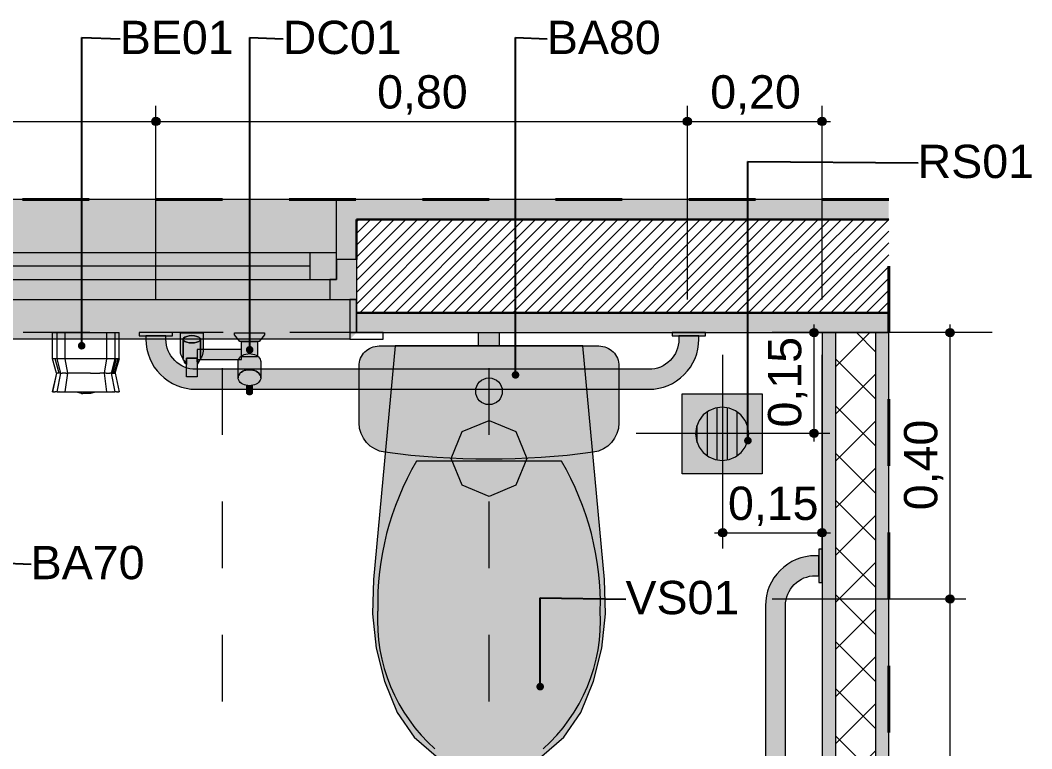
# Model space of a CAD drawing. Header units: metres. Extents: x -1.4 to 64, y -2.2 to 1.7.
# Drawn here: x 49.308 to 50.826, y -0.378 to 0.716 of the extents above; entities that cross this region are included whole.
import ezdxf

# ---------------------------------------------------------------- set-up
doc = ezdxf.new("R2010")
doc.units = ezdxf.units.M
doc.header["$MEASUREMENT"] = 0
doc.linetypes.add('Dashed', pattern=[0.035, 0.0225, -0.0125])
for name, color, linetype, lineweight in [('0_Caneta_No__1', 7, 'Continuous', 40), ('NOTAS-DETALHAMENTO.EXEC_Caneta_No__1', 7, 'Continuous', 40), ('NOTAS-DETALHAMENTO.EXEC_Caneta_No__241', 7, 'Continuous', 13), ('PAREDE CONSTRUIR_Caneta_No__10', 7, 'Continuous', 5), ('PAREDE CONSTRUIR_Caneta_No__241', 7, 'Continuous', 13), ('PAREDE CONSTRUIR_Caneta_No__255', 255, 'Continuous', 0), ('PAREDE CONSTRUIR_Caneta_No__3', 7, 'Continuous', 30), ('PAREDE CONSTRUIR_Caneta_No__83', 84, 'Continuous', 0), ('PAREDE CONSTRUIR_Caneta_No__91', 255, 'Continuous', 0)]:
    doc.layers.add(name, color=color, linetype=linetype, lineweight=lineweight)
for name, color, linetype, lineweight, true_color in [('0_Caneta_No__25', 7, 'Continuous', 13, 0x982312), ('EIXO HIDRÁULICO - Executivo.EXEC_Caneta_No__167', 7, 'Continuous', 0, 0x0035d5), ('LOUCAS-METAIS.ARQ_Caneta_No__18', 7, 'Continuous', 0, 0xdfdfdf), ('LOUCAS-METAIS.ARQ_Caneta_No__96', 7, 'Continuous', 0, 0xb6b6b6), ('PAREDE CONSTRUIR_Caneta_No__9', 7, 'Continuous', 9, 0x020202), ('RALO_Caneta_No__19', 7, 'Continuous', 0, 0xe9e9e9), ('RALO_Caneta_No__96', 7, 'Continuous', 0, 0xb6b6b6)]:
    doc.layers.add(name, color=color, linetype=linetype, lineweight=lineweight, true_color=true_color)
doc.styles.add('GENERATED_STYLE_1', font='arial.ttf')
doc.dimstyles.new('GENERATED_STYLE__1', dxfattribs={"dimtxt": 0.05, "dimasz": 0.02375, "dimexe": 0.18, "dimexo": 0.267183, "dimgap": 0, "dimtad": 1, "dimzin": 0, "dimdsep": 46, "dimtxsty": 'GENERATED_STYLE_1', "dimblk": 'ARROWHEAD_11', "dimblk1": 'ARROWHEAD_11', "dimblk2": 'ARROWHEAD_11', "dimcen": 0.09, "dimclrd": 256, "dimclre": 256, "dimclrt": 256, "dimadec": 0, "dimazin": 0, "dimtfac": 1, "dimtdec": 4, "dimtmove": 0, "dimatfit": 3, "dimfxl": 0, "dimtolj": 1, "dimtzin": 0, "dimarcsym": 0})
doc.dimstyles.new('GENERATED_STYLE__2', dxfattribs={"dimtxt": 0.05, "dimasz": 0.02375, "dimexe": 0.18, "dimexo": 0.267183, "dimgap": 0, "dimtad": 1, "dimtih": 1, "dimtoh": 1, "dimzin": 0, "dimdsep": 46, "dimtxsty": 'GENERATED_STYLE_1', "dimblk": 'ARROWHEAD_11', "dimblk1": 'ARROWHEAD_11', "dimblk2": 'ARROWHEAD_11', "dimcen": 0.09, "dimclrd": 256, "dimclre": 256, "dimclrt": 256, "dimadec": 0, "dimazin": 0, "dimtfac": 1, "dimtdec": 4, "dimtmove": 0, "dimatfit": 3, "dimfxl": 0, "dimtolj": 1, "dimtzin": 0, "dimarcsym": 0})
doc.dimstyles.new('GENERATED_STYLE__4', dxfattribs={"dimtxt": 0.18, "dimasz": 0.0228, "dimexe": 0.18, "dimexo": 0.0625, "dimgap": 0, "dimtad": 0, "dimtih": 1, "dimtoh": 1, "dimdec": 4, "dimzin": 0, "dimdsep": 46, "dimcen": 0.09, "dimadec": 0, "dimazin": 0, "dimtfac": 1, "dimtdec": 4, "dimtmove": 0, "dimatfit": 3, "dimldrblk": 'ARROWHEAD_11', "dimfxl": 0, "dimtolj": 1, "dimtzin": 0, "dimarcsym": 0})
pattern_1 = [(45, (49.441776, -0.753284), (-0.008838835, 0.008838835), [])]

# ---------------------------------------------------------------- blocks, each defined once
blk = doc.blocks.new('*D136', base_point=(49.4418, -0.7533))
at = {"layer": '0_Caneta_No__25', "linetype": 'Continuous', "lineweight": 13, "true_color": 0x982312}
for points in [[(48.4055, 0.5638), (48.406, 0.5614), (48.4074, 0.5594), (48.4094, 0.558), (48.4118, 0.5575), (48.4142, 0.558), (48.4162, 0.5594), (48.4176, 0.5614), (48.418, 0.5638), (48.4176, 0.5662), (48.4162, 0.5682), (48.4142, 0.5695), (48.4118, 0.57), (48.4094, 0.5695), (48.4074, 0.5682), (48.406, 0.5662)], [(49.5055, 0.5638), (49.506, 0.5614), (49.5074, 0.5594), (49.5094, 0.558), (49.5118, 0.5575), (49.5142, 0.558), (49.5162, 0.5594), (49.5176, 0.5614), (49.518, 0.5638), (49.5176, 0.5662), (49.5162, 0.5682), (49.5142, 0.5695), (49.5118, 0.57), (49.5094, 0.5695), (49.5074, 0.5682), (49.506, 0.5662)]]:
    blk.add_hatch(color=24, dxfattribs=at).paths.add_polyline_path(points)
at = {"layer": '0_Caneta_No__25', "color": 24, "linetype": 'Continuous', "lineweight": 13, "true_color": 0x982312}
for p, q in [((48.4118, 0.57), (48.4118, 0.5872)), ((49.5118, 0.57), (49.5118, 0.5872)), ((48.3993, 0.5638), (48.4055, 0.5638)), ((48.418, 0.5638), (49.5055, 0.5638)), ((48.4118, 0.2966), (48.4118, 0.5575)), ((49.5118, 0.2966), (49.5118, 0.5575))]:
    blk.add_line(p, q, dxfattribs=at)
for centre in [(48.4118, 0.5638), (49.5118, 0.5638)]:
    blk.add_circle(centre, 0.00625, dxfattribs=at)
at = {"layer": '0_Caneta_No__25', "color": 24, "lineweight": 13, "true_color": 0x982312, "insert": (48.895, 0.5738), "char_height": 0.05, "attachment_point": 7, "style": 'GENERATED_STYLE_1'}
blk.add_mtext('\\A1;{\\pql;\\fArial|b0|i0|c0|p0;\\W1.000000;1,10}', dxfattribs=at)
blk = doc.blocks.new('ARROWHEAD_11')
at = {"color": 0, "linetype": 'Continuous', "lineweight": 0}
blk.add_line((0, 0), (-1, 0), dxfattribs=at)
at = {"color": 0, "linetype": 'Continuous', "lineweight": 0, "const_width": 0.25, "flags": 128}
blk.add_lwpolyline([(-0.125, 0, 1), (0.125, 0, 1)], format="xyb", close=True, dxfattribs=at)
blk = doc.blocks.new('*D137', base_point=(49.4418, -0.7533))
at = {"layer": '0_Caneta_No__25', "linetype": 'Continuous', "lineweight": 13, "true_color": 0x982312}
for points in [[(49.5055, 0.5638), (49.506, 0.5614), (49.5074, 0.5594), (49.5094, 0.558), (49.5118, 0.5575), (49.5142, 0.558), (49.5162, 0.5594), (49.5176, 0.5614), (49.518, 0.5638), (49.5176, 0.5662), (49.5162, 0.5682), (49.5142, 0.5695), (49.5118, 0.57), (49.5094, 0.5695), (49.5074, 0.5682), (49.506, 0.5662)], [(50.3033, 0.5638), (50.3038, 0.5614), (50.3051, 0.5594), (50.3071, 0.558), (50.3095, 0.5575), (50.3119, 0.558), (50.3139, 0.5594), (50.3153, 0.5614), (50.3158, 0.5638), (50.3153, 0.5662), (50.3139, 0.5682), (50.3119, 0.5695), (50.3095, 0.57), (50.3071, 0.5695), (50.3051, 0.5682), (50.3038, 0.5662)]]:
    blk.add_hatch(color=24, dxfattribs=at).paths.add_polyline_path(points)
at = {"layer": '0_Caneta_No__25', "color": 24, "linetype": 'Continuous', "lineweight": 13, "true_color": 0x982312}
for p, q in [((49.5118, 0.57), (49.5118, 0.5872)), ((49.518, 0.5638), (50.3033, 0.5638)), ((49.5118, 0.2966), (49.5118, 0.5575))]:
    blk.add_line(p, q, dxfattribs=at)
blk.add_circle((49.5118, 0.5638), 0.00625, dxfattribs=at)
at = {"layer": '0_Caneta_No__25', "color": 24, "lineweight": 13, "true_color": 0x982312, "insert": (49.8439, 0.5738), "char_height": 0.05, "attachment_point": 7, "style": 'GENERATED_STYLE_1'}
blk.add_mtext('\\A1;{\\pql;\\fArial|b0|i0|c0|p0;\\W1.000000;0,80}', dxfattribs=at)
blk = doc.blocks.new('*D138', base_point=(49.4418, -0.7533))
at = {"layer": '0_Caneta_No__25', "linetype": 'Continuous', "lineweight": 13, "true_color": 0x982312}
for points in [[(50.3033, 0.5638), (50.3038, 0.5614), (50.3051, 0.5594), (50.3071, 0.558), (50.3095, 0.5575), (50.3119, 0.558), (50.3139, 0.5594), (50.3153, 0.5614), (50.3158, 0.5638), (50.3153, 0.5662), (50.3139, 0.5682), (50.3119, 0.5695), (50.3095, 0.57), (50.3071, 0.5695), (50.3051, 0.5682), (50.3038, 0.5662)], [(50.5055, 0.5638), (50.506, 0.5614), (50.5074, 0.5594), (50.5094, 0.558), (50.5118, 0.5575), (50.5142, 0.558), (50.5162, 0.5594), (50.5176, 0.5614), (50.518, 0.5638), (50.5176, 0.5662), (50.5162, 0.5682), (50.5142, 0.5695), (50.5118, 0.57), (50.5094, 0.5695), (50.5074, 0.5682), (50.506, 0.5662)]]:
    blk.add_hatch(color=24, dxfattribs=at).paths.add_polyline_path(points)
at = {"layer": '0_Caneta_No__25', "color": 24, "linetype": 'Continuous', "lineweight": 13, "true_color": 0x982312}
for p, q in [((50.3095, 0.57), (50.3095, 0.5872)), ((50.5118, 0.57), (50.5118, 0.5872)), ((50.3158, 0.5638), (50.5055, 0.5638)), ((50.518, 0.5638), (50.5243, 0.5638)), ((50.3095, 0.2966), (50.3095, 0.5575)), ((50.5118, 0.2966), (50.5118, 0.5575))]:
    blk.add_line(p, q, dxfattribs=at)
for centre in [(50.3095, 0.5638), (50.5118, 0.5638)]:
    blk.add_circle(centre, 0.00625, dxfattribs=at)
at = {"layer": '0_Caneta_No__25', "color": 24, "lineweight": 13, "true_color": 0x982312, "insert": (50.3439, 0.5738), "char_height": 0.05, "attachment_point": 7, "style": 'GENERATED_STYLE_1'}
blk.add_mtext('\\A1;{\\pql;\\fArial|b0|i0|c0|p0;\\W1.000000;0,20}', dxfattribs=at)
blk = doc.blocks.new('*D140', base_point=(49.4418, -0.7533))
at = {"layer": '0_Caneta_No__25', "linetype": 'Continuous', "lineweight": 13, "true_color": 0x982312}
for points in [[(50.6978, -0.1531), (50.6983, -0.1555), (50.6996, -0.1576), (50.7016, -0.1589), (50.704, -0.1594), (50.7064, -0.1589), (50.7085, -0.1576), (50.7098, -0.1555), (50.7103, -0.1531), (50.7098, -0.1508), (50.7085, -0.1487), (50.7064, -0.1474), (50.704, -0.1469), (50.7016, -0.1474), (50.6996, -0.1487), (50.6983, -0.1508)], [(50.6978, -0.9534), (50.6983, -0.9558), (50.6996, -0.9578), (50.7016, -0.9591), (50.704, -0.9596), (50.7064, -0.9591), (50.7085, -0.9578), (50.7098, -0.9558), (50.7103, -0.9534), (50.7098, -0.951), (50.7085, -0.9489), (50.7064, -0.9476), (50.704, -0.9471), (50.7016, -0.9476), (50.6996, -0.9489), (50.6983, -0.951)]]:
    blk.add_hatch(color=24, dxfattribs=at).paths.add_polyline_path(points)
at = {"layer": '0_Caneta_No__25', "color": 24, "linetype": 'Continuous', "lineweight": 13, "true_color": 0x982312}
for p, q in [((50.6978, -0.1531), (50.4369, -0.1531)), ((50.704, -0.9471), (50.704, -0.1594)), ((50.7275, -0.1531), (50.7103, -0.1531)), ((50.6978, -0.9534), (50.4369, -0.9534)), ((50.7275, -0.9534), (50.7103, -0.9534))]:
    blk.add_line(p, q, dxfattribs=at)
for centre in [(50.704, -0.1531), (50.704, -0.9534)]:
    blk.add_circle(centre, 0.00625, dxfattribs=at)
at = {"layer": '0_Caneta_No__25', "color": 24, "lineweight": 13, "true_color": 0x982312, "insert": (50.694, -0.62), "char_height": 0.05, "attachment_point": 7, "rotation": 90, "style": 'GENERATED_STYLE_1'}
blk.add_mtext('\\A1;{\\pql;\\fArial|b0|i0|c0|p0;\\W1.000000;0,80}', dxfattribs=at)
blk = doc.blocks.new('*D141', base_point=(49.4418, -0.7533))
at = {"layer": '0_Caneta_No__25', "linetype": 'Continuous', "lineweight": 13, "true_color": 0x982312}
for points in [[(50.6978, 0.2467), (50.6983, 0.2443), (50.6996, 0.2423), (50.7016, 0.2409), (50.704, 0.2405), (50.7064, 0.2409), (50.7085, 0.2423), (50.7098, 0.2443), (50.7103, 0.2467), (50.7098, 0.2491), (50.7085, 0.2511), (50.7064, 0.2525), (50.704, 0.253), (50.7016, 0.2525), (50.6996, 0.2511), (50.6983, 0.2491)], [(50.6978, -0.1531), (50.6983, -0.1555), (50.6996, -0.1576), (50.7016, -0.1589), (50.704, -0.1594), (50.7064, -0.1589), (50.7085, -0.1576), (50.7098, -0.1555), (50.7103, -0.1531), (50.7098, -0.1508), (50.7085, -0.1487), (50.7064, -0.1474), (50.704, -0.1469), (50.7016, -0.1474), (50.6996, -0.1487), (50.6983, -0.1508)]]:
    blk.add_hatch(color=24, dxfattribs=at).paths.add_polyline_path(points)
at = {"layer": '0_Caneta_No__25', "color": 24, "linetype": 'Continuous', "lineweight": 13, "true_color": 0x982312}
for p, q in [((50.704, 0.253), (50.704, 0.2592)), ((50.6978, 0.2467), (50.4369, 0.2467)), ((50.7275, 0.2467), (50.7103, 0.2467)), ((50.704, -0.1469), (50.704, 0.2405)), ((50.6978, -0.1531), (50.4369, -0.1531)), ((50.7275, -0.1531), (50.7103, -0.1531))]:
    blk.add_line(p, q, dxfattribs=at)
for centre in [(50.704, 0.2467), (50.704, -0.1531)]:
    blk.add_circle(centre, 0.00625, dxfattribs=at)
at = {"layer": '0_Caneta_No__25', "color": 24, "lineweight": 13, "true_color": 0x982312, "insert": (50.694, -0.0199), "char_height": 0.05, "attachment_point": 7, "rotation": 90, "style": 'GENERATED_STYLE_1'}
blk.add_mtext('\\A1;{\\pql;\\fArial|b0|i0|c0|p0;\\W1.000000;0,40}', dxfattribs=at)
blk = doc.blocks.new('*D144', base_point=(49.4418, -0.7533))
at = {"layer": '0_Caneta_No__25', "linetype": 'Continuous', "lineweight": 13, "true_color": 0x982312}
for points in [[(50.4936, 0.2467), (50.4941, 0.2443), (50.4954, 0.2423), (50.4974, 0.2409), (50.4998, 0.2405), (50.5022, 0.2409), (50.5043, 0.2423), (50.5056, 0.2443), (50.5061, 0.2467), (50.5056, 0.2491), (50.5043, 0.2511), (50.5022, 0.2525), (50.4998, 0.253), (50.4974, 0.2525), (50.4954, 0.2511), (50.4941, 0.2491)], [(50.4936, 0.0956), (50.4941, 0.0932), (50.4954, 0.0912), (50.4974, 0.0898), (50.4998, 0.0894), (50.5022, 0.0898), (50.5043, 0.0912), (50.5056, 0.0932), (50.5061, 0.0956), (50.5056, 0.098), (50.5043, 0.1), (50.5022, 0.1014), (50.4998, 0.1019), (50.4974, 0.1014), (50.4954, 0.1), (50.4941, 0.098)]]:
    blk.add_hatch(color=24, dxfattribs=at).paths.add_polyline_path(points)
at = {"layer": '0_Caneta_No__25', "color": 24, "linetype": 'Continuous', "lineweight": 13, "true_color": 0x982312}
for p, q in [((50.4998, 0.253), (50.4998, 0.2592)), ((50.4936, 0.2467), (50.4764, 0.2467)), ((50.767, 0.2467), (50.5061, 0.2467)), ((50.4998, 0.1019), (50.4998, 0.2405)), ((50.4936, 0.0956), (50.2327, 0.0956)), ((50.5233, 0.0956), (50.5061, 0.0956)), ((50.4998, 0.0831), (50.4998, 0.0894))]:
    blk.add_line(p, q, dxfattribs=at)
for centre in [(50.4998, 0.2467), (50.4998, 0.0956)]:
    blk.add_circle(centre, 0.00625, dxfattribs=at)
at = {"layer": '0_Caneta_No__25', "color": 24, "lineweight": 13, "true_color": 0x982312, "insert": (50.4898, 0.1044), "char_height": 0.05, "attachment_point": 7, "rotation": 90, "style": 'GENERATED_STYLE_1'}
blk.add_mtext('\\A1;{\\pql;\\fArial|b0|i0|c0|p0;\\W1.000000;0,15}', dxfattribs=at)
blk = doc.blocks.new('*D145', base_point=(49.4418, -0.7533))
at = {"layer": '0_Caneta_No__25', "linetype": 'Continuous', "lineweight": 13, "true_color": 0x982312}
for points in [[(50.3564, -0.0537), (50.3569, -0.0561), (50.3583, -0.0582), (50.3603, -0.0595), (50.3627, -0.06), (50.3651, -0.0595), (50.3671, -0.0582), (50.3685, -0.0561), (50.3689, -0.0537), (50.3685, -0.0514), (50.3671, -0.0493), (50.3651, -0.048), (50.3627, -0.0475), (50.3603, -0.048), (50.3583, -0.0493), (50.3569, -0.0514)], [(50.5055, -0.0537), (50.506, -0.0561), (50.5074, -0.0582), (50.5094, -0.0595), (50.5118, -0.06), (50.5142, -0.0595), (50.5162, -0.0582), (50.5176, -0.0561), (50.518, -0.0537), (50.5176, -0.0514), (50.5162, -0.0493), (50.5142, -0.048), (50.5118, -0.0475), (50.5094, -0.048), (50.5074, -0.0493), (50.506, -0.0514)]]:
    blk.add_hatch(color=24, dxfattribs=at).paths.add_polyline_path(points)
at = {"layer": '0_Caneta_No__25', "color": 24, "linetype": 'Continuous', "lineweight": 13, "true_color": 0x982312}
for p, q in [((50.3627, -0.0475), (50.3627, 0.2134)), ((50.5118, -0.0475), (50.5118, 0.2134)), ((50.3502, -0.0537), (50.3564, -0.0537)), ((50.3627, -0.0772), (50.3627, -0.06)), ((50.3689, -0.0537), (50.5055, -0.0537)), ((50.5118, -0.0772), (50.5118, -0.06)), ((50.518, -0.0537), (50.5243, -0.0537))]:
    blk.add_line(p, q, dxfattribs=at)
for centre in [(50.3627, -0.0537), (50.5118, -0.0537)]:
    blk.add_circle(centre, 0.00625, dxfattribs=at)
at = {"layer": '0_Caneta_No__25', "color": 24, "lineweight": 13, "true_color": 0x982312, "insert": (50.3705, -0.0437), "char_height": 0.05, "attachment_point": 7, "style": 'GENERATED_STYLE_1'}
blk.add_mtext('\\A1;{\\pql;\\fArial|b0|i0|c0|p0;\\W1.000000;0,15}', dxfattribs=at)

msp = doc.modelspace()

# ---------------------------------------------------------------- hatches: boundary and pattern name
at = {"layer": 'LOUCAS-METAIS.ARQ_Caneta_No__18', "linetype": 'Continuous', "lineweight": 0, "true_color": 0xdfdfdf}
for points in [[(49.4868, 0.2467), (49.4868, 0.2417), (49.5368, 0.2417), (49.5368, 0.2467)], [(49.5487, 0.2464), (49.5487, 0.2187), (49.5489, 0.2163), (49.5494, 0.2141), (49.5502, 0.2119), (49.5513, 0.2099), (49.5527, 0.208), (49.5527, 0.2145), (49.5527, 0.2293), (49.5527, 0.2367), (49.5534, 0.2384), (49.5553, 0.2399), (49.5582, 0.2411), (49.5618, 0.2419), (49.5657, 0.2422), (49.5697, 0.2419), (49.5732, 0.2411), (49.5761, 0.2399), (49.578, 0.2384), (49.5787, 0.2367), (49.5787, 0.2293), (49.5787, 0.2146), (49.5787, 0.2081), (49.5801, 0.2099), (49.5812, 0.212), (49.582, 0.2141), (49.5825, 0.2164), (49.5827, 0.2187), (49.5827, 0.2464)], [(49.6747, 0.2466), (49.6296, 0.2465), (49.6296, 0.2435), (49.6377, 0.2336), (49.6378, 0.2336), (49.6667, 0.2336), (49.6747, 0.2436)], [(49.9958, 0.2267), (50.0005, 0.2267), (50.0005, 0.2467), (49.9958, 0.2467)], [(50.0005, 0.2267), (50.0118, 0.2267), (50.0118, 0.2467), (50.0005, 0.2467)], [(50.0118, 0.2267), (50.0231, 0.2267), (50.0231, 0.2467), (50.0118, 0.2467)], [(50.0231, 0.2267), (50.0278, 0.2267), (50.0278, 0.2467), (50.0231, 0.2467)], [(50.2868, 0.2467), (50.2868, 0.2417), (50.3368, 0.2417), (50.3368, 0.2467)], [(49.4968, 0.2417), (49.4968, 0.2367, 0.414214), (49.5718, 0.1617), (50.2518, 0.1617, 0.414214), (50.3268, 0.2367), (50.3268, 0.2417), (50.2968, 0.2417), (50.2968, 0.2367, -0.414214), (50.2518, 0.1917), (49.5718, 0.1917, -0.414214), (49.5268, 0.2367), (49.5268, 0.2417)], [(49.5582, 0.2411), (49.5553, 0.2399), (49.5534, 0.2384), (49.5527, 0.2367), (49.5527, 0.2367), (49.5534, 0.235), (49.5554, 0.2335), (49.5582, 0.2324), (49.5618, 0.2316), (49.5657, 0.2312), (49.5697, 0.2315), (49.5733, 0.2323), (49.5761, 0.2335), (49.578, 0.2351), (49.5787, 0.2367), (49.578, 0.2384), (49.5761, 0.2399), (49.5732, 0.2411), (49.5697, 0.2419), (49.5657, 0.2422), (49.5618, 0.2419)], [(49.554, 0.205), (49.5553, 0.2039), (49.5577, 0.2029), (49.5577, 0.2082), (49.5737, 0.2082), (49.5737, 0.2031), (49.5761, 0.204), (49.578, 0.2055), (49.5787, 0.2072), (49.5787, 0.2146), (49.5787, 0.2293), (49.5787, 0.2367), (49.578, 0.2351), (49.5761, 0.2335), (49.5733, 0.2323), (49.5697, 0.2315), (49.5657, 0.2312), (49.5618, 0.2316), (49.5582, 0.2324), (49.5554, 0.2335), (49.5534, 0.235), (49.5527, 0.2367), (49.5527, 0.2293), (49.5527, 0.2145), (49.5527, 0.2071), (49.5534, 0.2055)], [(49.6642, 0.2104), (49.6642, 0.2336), (49.6402, 0.2336), (49.6402, 0.2104)], [(49.6402, 0.2215), (49.5738, 0.2214), (49.5738, 0.2064), (49.6402, 0.2065)], [(49.6522, 0.1911), (49.6549, 0.191), (49.6575, 0.1906), (49.66, 0.1898), (49.6622, 0.1889), (49.6643, 0.1876), (49.666, 0.1862), (49.6674, 0.1846), (49.6684, 0.1829), (49.6691, 0.181), (49.6693, 0.1791), (49.6692, 0.2032), (49.669, 0.2051), (49.6684, 0.2069), (49.6674, 0.2086), (49.666, 0.2102), (49.6642, 0.2117), (49.6622, 0.2129), (49.6599, 0.2139), (49.6575, 0.2146), (49.6549, 0.215), (49.6522, 0.2152), (49.6496, 0.215), (49.647, 0.2146), (49.6445, 0.2139), (49.6422, 0.2129), (49.6402, 0.2116), (49.6385, 0.2102), (49.6371, 0.2086), (49.6361, 0.2068), (49.6354, 0.205), (49.6352, 0.2031), (49.6353, 0.1791), (49.6355, 0.181), (49.6361, 0.1828), (49.6371, 0.1845), (49.6385, 0.1862), (49.6402, 0.1876), (49.6423, 0.1888), (49.6445, 0.1898), (49.647, 0.1905), (49.6496, 0.191)], [(50.1768, 0.2267), (49.8468, 0.2267, 0.414214), (49.8168, 0.1967), (49.8168, 0.1113, 0.375967), (49.8556, 0.0671, 0.066259), (50.168, 0.0671, 0.375967), (50.2068, 0.1113), (50.2068, 0.1967, 0.414214)], [(49.8424, -0.2267), (49.8548, -0.2765), (49.8738, -0.3234), (49.8994, -0.3606), (49.9324, -0.3891), (49.9707, -0.4071), (50.0118, -0.4133), (50.0528, -0.4071), (50.0911, -0.3891), (50.1242, -0.3606), (50.1498, -0.3234), (50.1688, -0.2765), (50.1812, -0.2267), (50.1867, -0.1754), (50.1851, -0.1237), (50.1528, 0.2267), (49.8708, 0.2267), (49.8384, -0.1237), (49.8369, -0.1754)], [(49.5577, 0.2029), (49.5553, 0.2039), (49.554, 0.205), (49.5542, 0.2042), (49.5549, 0.2024), (49.5559, 0.2008), (49.5572, 0.1994), (49.5577, 0.1989)], [(49.5738, 0.1803), (49.5737, 0.2082), (49.5577, 0.2082), (49.5578, 0.1802)], [(49.5737, 0.2029), (49.5737, 0.199), (49.5743, 0.1994), (49.5755, 0.2009), (49.5765, 0.2025), (49.5773, 0.2042), (49.5775, 0.205), (49.5762, 0.204)], [(49.6445, 0.1898), (49.6423, 0.1888), (49.6402, 0.1876), (49.6385, 0.1862), (49.6371, 0.1845), (49.6361, 0.1828), (49.6355, 0.181), (49.6353, 0.1791), (49.6355, 0.1772), (49.6361, 0.1754), (49.6371, 0.1736), (49.6385, 0.172), (49.6403, 0.1706), (49.6423, 0.1694), (49.6446, 0.1684), (49.647, 0.1677), (49.6496, 0.1672), (49.6523, 0.1671), (49.6549, 0.1672), (49.6575, 0.1677), (49.66, 0.1684), (49.6623, 0.1694), (49.6643, 0.1706), (49.666, 0.1721), (49.6674, 0.1737), (49.6684, 0.1754), (49.6691, 0.1773), (49.6693, 0.1791), (49.6691, 0.181), (49.6684, 0.1829), (49.6674, 0.1846), (49.666, 0.1862), (49.6643, 0.1876), (49.6622, 0.1889), (49.66, 0.1898), (49.6575, 0.1906), (49.6549, 0.191), (49.6522, 0.1911), (49.6496, 0.191), (49.647, 0.1905)], [(49.6483, 0.1563), (49.6484, 0.1559), (49.6485, 0.1554), (49.6487, 0.155), (49.6491, 0.1546), (49.6495, 0.1543), (49.65, 0.154), (49.6505, 0.1538), (49.6511, 0.1536), (49.6517, 0.1535), (49.6523, 0.1535), (49.6529, 0.1535), (49.6535, 0.1536), (49.6541, 0.1538), (49.6547, 0.154), (49.6551, 0.1543), (49.6555, 0.1546), (49.6559, 0.155), (49.6561, 0.1554), (49.6563, 0.1559), (49.6563, 0.1563), (49.6563, 0.1675), (49.6549, 0.1672), (49.6523, 0.1671), (49.6496, 0.1672), (49.6483, 0.1675)], [(50.5068, -0.0881), (50.5018, -0.0881, 0.414214), (50.4268, -0.1631), (50.4268, -0.8431, 0.414214), (50.5018, -0.9181), (50.5068, -0.9181), (50.5068, -0.8881), (50.5018, -0.8881, -0.414214), (50.4568, -0.8431), (50.4568, -0.1631, -0.414214), (50.5018, -0.1181), (50.5068, -0.1181)], [(50.5118, -0.0781), (50.5068, -0.0781), (50.5068, -0.1281), (50.5118, -0.1281)]]:
    msp.add_hatch(color=254, dxfattribs=at).paths.add_polyline_path(points)
at = {"layer": 'PAREDE CONSTRUIR_Caneta_No__241', "linetype": 'Continuous', "lineweight": 13}
h = msp.add_hatch(dxfattribs=at)
h.set_pattern_fill('common_brick_0010', style=0, pattern_type=2)
h.set_pattern_definition(pattern_1)
h.paths.add_polyline_path([(49.8128, 0.2767), (50.5118, 0.2767), (50.5118, 0.4167), (49.8128, 0.4167), (49.8128, 0.3567), (49.8128, 0.2967)])
h = msp.add_hatch(dxfattribs=at)
h.set_pattern_fill('common_brick_0010', style=0, pattern_type=2)
h.set_pattern_definition(pattern_1)
h.paths.add_polyline_path([(50.5118, 0.2767), (50.6118, 0.2767), (50.6118, 0.4167), (50.5118, 0.4167)])
at = {"layer": 'PAREDE CONSTRUIR_Caneta_No__255', "linetype": 'Continuous', "lineweight": 0}
for points in [[(49.7828, 0.4467), (49.0428, 0.4467), (49.0428, 0.3567), (49.7828, 0.3567)], [(49.0828, 0.3667), (49.0828, 0.3267), (49.0528, 0.3267), (49.0528, 0.2967), (49.7728, 0.2967), (49.7728, 0.3267), (49.7428, 0.3267), (49.7428, 0.3667)], [(49.0828, 0.3267), (49.7428, 0.3267), (49.7428, 0.3667), (49.0828, 0.3667)], [(49.7828, 0.3667), (49.7428, 0.3667), (49.7428, 0.3267), (49.7828, 0.3267)], [(49.8128, 0.3567), (49.7828, 0.3567), (49.7828, 0.3267), (49.7728, 0.3267), (49.7728, 0.2967), (49.8128, 0.2967)], [(49.8128, 0.2967), (49.0128, 0.2967), (49.0128, 0.2467), (49.0228, 0.2367), (49.8028, 0.2367), (49.8128, 0.2467)], [(50.5318, -1.8533), (50.5318, 0.2467), (50.5118, 0.2467), (50.5118, -1.8533)], [(50.5918, -1.9333), (50.6118, -1.9333), (50.6118, 0.2467), (50.5918, 0.2467)]]:
    msp.add_hatch(color=255, dxfattribs=at).paths.add_polyline_path(points)
at = {"layer": 'PAREDE CONSTRUIR_Caneta_No__83', "linetype": 'Continuous', "lineweight": 0}
h = msp.add_hatch(dxfattribs=at)
h.set_pattern_fill('Placomur_0010', color=84, style=0, pattern_type=2)
h.set_pattern_definition([(45, (49.441776, -0.753284), (-0.0353553, 0.0353553), []), (135, (49.441776, -0.753284), (0.0353553, 0.0353553), [])])
h.paths.add_polyline_path([(50.5918, -1.8733), (50.5918, 0.2467), (50.5318, 0.2467), (50.5318, -1.8733)])
at = {"layer": 'PAREDE CONSTRUIR_Caneta_No__91', "linetype": 'Continuous', "lineweight": 0}
for points in [[(49.7828, 0.3567), (49.8128, 0.3567), (49.8128, 0.4167), (49.8128, 0.4467), (49.7828, 0.4467)], [(50.5118, 0.4467), (49.8128, 0.4467), (49.8128, 0.4167), (50.5118, 0.4167)], [(50.6118, 0.4467), (50.5118, 0.4467), (50.5118, 0.4167), (50.6118, 0.4167)], [(49.8128, 0.2467), (50.5118, 0.2467), (50.5118, 0.2767), (49.8128, 0.2767)], [(50.5118, 0.2767), (50.5118, 0.2467), (50.6118, 0.2467), (50.6118, 0.2767)]]:
    msp.add_hatch(color=255, dxfattribs=at).paths.add_polyline_path(points)
at = {"layer": 'RALO_Caneta_No__19', "linetype": 'Continuous', "lineweight": 0, "true_color": 0xe9e9e9}
h = msp.add_hatch(color=254, dxfattribs=at)
h.paths.add_polyline_path([(50.3018, 0.155), (50.3018, 0.035), (50.4218, 0.035), (50.4218, 0.155)])
h.paths.add_polyline_path([(50.3618, 0.055), (50.3514, 0.0563), (50.3418, 0.0603), (50.3335, 0.0667), (50.3271, 0.075), (50.3231, 0.0846), (50.3218, 0.095), (50.3231, 0.1053), (50.3271, 0.115), (50.3335, 0.1233), (50.3418, 0.1296), (50.3514, 0.1336), (50.3618, 0.135), (50.3721, 0.1336), (50.3818, 0.1296), (50.39, 0.1233), (50.3964, 0.115), (50.4004, 0.1054), (50.4018, 0.095), (50.4004, 0.0846), (50.3964, 0.075), (50.3901, 0.0667), (50.3818, 0.0604), (50.3721, 0.0564)], flags=0)
for points in [[(50.3335, 0.1233), (50.3271, 0.115), (50.3243, 0.1081), (50.3243, 0.0819), (50.3271, 0.075), (50.3335, 0.0667), (50.3393, 0.0623), (50.3393, 0.1277)], [(50.3514, 0.1336), (50.3418, 0.1296), (50.3393, 0.1277), (50.3393, 0.0623), (50.3418, 0.0603), (50.3514, 0.0563), (50.3543, 0.056), (50.3543, 0.134)], [(50.3543, 0.134), (50.3543, 0.056), (50.3618, 0.055), (50.3693, 0.056), (50.3693, 0.134), (50.3618, 0.135)], [(50.3693, 0.134), (50.3693, 0.056), (50.3721, 0.0564), (50.3818, 0.0604), (50.3843, 0.0623), (50.3843, 0.1277), (50.3818, 0.1296), (50.3721, 0.1336)], [(50.3843, 0.1277), (50.3843, 0.0623), (50.3901, 0.0667), (50.3964, 0.075), (50.3993, 0.0819), (50.3993, 0.1081), (50.3964, 0.115), (50.39, 0.1233)], [(50.3243, 0.1081), (50.3231, 0.1053), (50.3218, 0.095), (50.3231, 0.0846), (50.3243, 0.0819)], [(50.3993, 0.0819), (50.4004, 0.0846), (50.4018, 0.095), (50.4004, 0.1054), (50.3993, 0.1081)]]:
    msp.add_hatch(color=254, dxfattribs=at).paths.add_polyline_path(points)

# ---------------------------------------------------------------- linework, layer by layer
at = {"layer": '0_Caneta_No__1', "color": 7, "linetype": 'Dashed', "lineweight": 40}
msp.add_lwpolyline([(50.6118, -1.9533), (50.6118, 0.4467), (48.2718, 0.4467), (48.2718, -1.9533)], close=True, dxfattribs=at)
at = {"layer": 'EIXO HIDRÁULICO - Executivo.EXEC_Caneta_No__167', "color": 162, "linetype": 'Dashed', "lineweight": 0, "true_color": 0x0035d5}
for p, q in [((49.6118, -0.7067), (49.6118, 0.2427)), ((50.0118, -0.7067), (50.0118, 0.2427))]:
    msp.add_line(p, q, dxfattribs=at)
at = {"layer": 'LOUCAS-METAIS.ARQ_Caneta_No__96', "color": 253, "linetype": 'Continuous', "lineweight": 0, "true_color": 0xb6b6b6}
for p, q in [((49.3568, 0.2467), (49.3571, 0.2467)), ((49.3568, 0.2074), (49.3568, 0.2467)), ((49.3571, 0.2467), (49.3586, 0.2467)), ((49.3586, 0.2467), (49.3591, 0.2467)), ((49.3591, 0.2467), (49.3608, 0.2467)), ((49.3608, 0.2467), (49.3636, 0.2467)), ((49.3636, 0.2074), (49.3636, 0.2467)), ((49.3636, 0.2467), (49.3659, 0.2467)), ((49.3659, 0.2467), (49.3667, 0.2467)), ((49.3667, 0.2467), (49.3688, 0.2467)), ((49.3688, 0.2467), (49.3708, 0.2467)), ((49.3708, 0.2467), (49.3721, 0.2467)), ((49.3721, 0.2467), (49.3758, 0.2467)), ((49.3758, 0.2074), (49.3758, 0.2467)), ((49.3758, 0.2467), (49.3833, 0.2467)), ((49.3833, 0.2467), (49.3878, 0.2467)), ((49.3878, 0.2467), (49.391, 0.2467)), ((49.391, 0.2467), (49.3988, 0.2467)), ((49.3988, 0.2467), (49.4004, 0.2467)), ((49.4004, 0.2467), (49.4068, 0.2467)), ((49.4068, 0.2467), (49.4133, 0.2467)), ((49.4133, 0.2467), (49.4148, 0.2467)), ((49.4148, 0.2467), (49.4227, 0.2467)), ((49.4227, 0.2467), (49.4259, 0.2467)), ((49.4259, 0.2467), (49.4304, 0.2467)), ((49.4304, 0.2467), (49.4379, 0.2467)), ((49.4379, 0.2467), (49.4416, 0.2467)), ((49.4379, 0.2467), (49.4379, 0.2074)), ((49.4416, 0.2467), (49.4428, 0.2467)), ((49.4428, 0.2467), (49.4449, 0.2467)), ((49.4449, 0.2467), (49.447, 0.2467)), ((49.447, 0.2467), (49.4477, 0.2467)), ((49.4477, 0.2467), (49.4501, 0.2467)), ((49.4501, 0.2467), (49.4529, 0.2467)), ((49.4501, 0.2467), (49.4501, 0.2074)), ((49.4529, 0.2467), (49.4546, 0.2467)), ((49.4546, 0.2467), (49.4551, 0.2467)), ((49.4551, 0.2467), (49.4566, 0.2467)), ((49.4566, 0.2467), (49.4568, 0.2467)), ((49.4568, 0.2074), (49.4568, 0.2467)), ((49.9958, 0.2467), (50.0005, 0.2467)), ((49.9958, 0.2267), (49.9958, 0.2467)), ((50.0005, 0.2467), (50.0118, 0.2467)), ((50.0118, 0.2467), (50.0231, 0.2467)), ((50.0231, 0.2467), (50.0278, 0.2467)), ((50.0278, 0.2267), (50.0278, 0.2467)), ((49.9958, 0.2267), (50.0005, 0.2267)), ((50.0005, 0.2267), (50.0118, 0.2267)), ((50.0118, 0.2267), (50.0231, 0.2267)), ((50.0231, 0.2267), (50.0278, 0.2267)), ((49.3586, 0.2074), (49.3568, 0.2074)), ((49.3628, 0.1857), (49.3568, 0.2074)), ((49.3591, 0.2074), (49.3586, 0.2074)), ((49.3608, 0.2074), (49.3591, 0.2074)), ((49.3664, 0.1857), (49.3608, 0.2074)), ((49.3636, 0.2074), (49.3608, 0.2074)), ((49.369, 0.1857), (49.3636, 0.2074)), ((49.3667, 0.2074), (49.3636, 0.2074)), ((49.3688, 0.2074), (49.3667, 0.2074)), ((49.3708, 0.2074), (49.3688, 0.2074)), ((49.3721, 0.2074), (49.3708, 0.2074)), ((49.3758, 0.2074), (49.3721, 0.2074)), ((49.3797, 0.1857), (49.3758, 0.2074)), ((49.3833, 0.2074), (49.3758, 0.2074)), ((49.3878, 0.2074), (49.3833, 0.2074)), ((49.391, 0.2074), (49.3878, 0.2074)), ((49.3988, 0.2074), (49.391, 0.2074)), ((49.4004, 0.2074), (49.3988, 0.2074)), ((49.4068, 0.2074), (49.4004, 0.2074)), ((49.4133, 0.2074), (49.4068, 0.2074)), ((49.4148, 0.2074), (49.4133, 0.2074)), ((49.4227, 0.2074), (49.4148, 0.2074)), ((49.4259, 0.2074), (49.4227, 0.2074)), ((49.4304, 0.2074), (49.4259, 0.2074)), ((49.4379, 0.2074), (49.4304, 0.2074)), ((49.4379, 0.2074), (49.434, 0.1857)), ((49.4416, 0.2074), (49.4379, 0.2074)), ((49.4428, 0.2074), (49.4416, 0.2074)), ((49.447, 0.2074), (49.4428, 0.2074)), ((49.4501, 0.2074), (49.4446, 0.1857)), ((49.4501, 0.2074), (49.447, 0.2074)), ((49.4473, 0.1857), (49.4529, 0.2074)), ((49.4493, 0.1857), (49.4551, 0.2074)), ((49.4546, 0.2074), (49.4501, 0.2074)), ((49.4504, 0.1857), (49.4566, 0.2074)), ((49.4568, 0.2074), (49.4504, 0.1857)), ((49.4508, 0.1857), (49.4568, 0.2074)), ((49.4551, 0.2074), (49.4546, 0.2074)), ((49.4568, 0.2074), (49.4551, 0.2074)), ((49.3568, 0.1579), (49.3632, 0.1857)), ((49.3628, 0.1857), (49.3568, 0.1579)), ((49.3632, 0.1857), (49.3628, 0.1857)), ((49.3644, 0.1857), (49.3632, 0.1857)), ((49.3636, 0.1579), (49.369, 0.1857)), ((49.3664, 0.1857), (49.3644, 0.1857)), ((49.369, 0.1857), (49.3664, 0.1857)), ((49.369, 0.1857), (49.371, 0.1857)), ((49.3717, 0.1857), (49.371, 0.1857)), ((49.3735, 0.1857), (49.3717, 0.1857)), ((49.3753, 0.1857), (49.3735, 0.1857)), ((49.3764, 0.1857), (49.3753, 0.1857)), ((49.3758, 0.1579), (49.3797, 0.1857)), ((49.3764, 0.1857), (49.3797, 0.1857)), ((49.3764, 0.1857), (49.3764, 0.1857)), ((49.3862, 0.1857), (49.3797, 0.1857)), ((49.3929, 0.1857), (49.3862, 0.1857)), ((49.3998, 0.1857), (49.3929, 0.1857)), ((49.4068, 0.1857), (49.3998, 0.1857)), ((49.4138, 0.1857), (49.4068, 0.1857)), ((49.4138, 0.1857), (49.4208, 0.1857)), ((49.4138, 0.1857), (49.4138, 0.1857)), ((49.4208, 0.1857), (49.4275, 0.1857)), ((49.4208, 0.1857), (49.4208, 0.1857)), ((49.434, 0.1857), (49.4275, 0.1857)), ((49.4372, 0.1857), (49.434, 0.1857)), ((49.434, 0.1857), (49.4379, 0.1579)), ((49.4372, 0.1857), (49.4383, 0.1857)), ((49.4372, 0.1857), (49.4372, 0.1857)), ((49.4383, 0.1857), (49.4401, 0.1857)), ((49.4401, 0.1857), (49.4419, 0.1857)), ((49.4419, 0.1857), (49.4426, 0.1857)), ((49.4446, 0.1857), (49.4426, 0.1857)), ((49.4446, 0.1857), (49.4473, 0.1857)), ((49.4446, 0.1857), (49.4501, 0.1579)), ((49.4473, 0.1857), (49.4493, 0.1857)), ((49.4493, 0.1857), (49.4504, 0.1857)), ((49.4508, 0.1857), (49.4504, 0.1857)), ((49.4508, 0.1857), (49.4568, 0.1579)), ((49.3568, 0.1579), (49.3586, 0.1579)), ((49.3591, 0.1579), (49.3586, 0.1579)), ((49.3591, 0.1579), (49.3608, 0.1579)), ((49.3636, 0.1579), (49.3608, 0.1579)), ((49.3636, 0.1579), (49.3659, 0.1579)), ((49.3667, 0.1579), (49.3659, 0.1579)), ((49.3667, 0.1579), (49.3708, 0.1579)), ((49.3708, 0.1579), (49.3758, 0.1579)), ((49.3758, 0.1579), (49.3878, 0.1579)), ((49.3878, 0.1579), (49.4004, 0.1579)), ((49.3928, 0.1576), (49.3923, 0.1579)), ((49.3946, 0.1571), (49.3928, 0.1576)), ((49.4001, 0.1556), (49.3946, 0.1571)), ((49.4001, 0.1556), (49.4008, 0.1556)), ((49.4004, 0.1579), (49.4133, 0.1579)), ((49.401, 0.1556), (49.4008, 0.1556)), ((49.401, 0.1556), (49.4022, 0.1556)), ((49.4034, 0.1556), (49.4022, 0.1556)), ((49.4043, 0.1556), (49.4034, 0.1556)), ((49.4068, 0.1556), (49.4043, 0.1556)), ((49.4093, 0.1556), (49.4068, 0.1556)), ((49.4102, 0.1556), (49.4093, 0.1556)), ((49.4114, 0.1556), (49.4102, 0.1556)), ((49.4126, 0.1556), (49.4114, 0.1556)), ((49.4128, 0.1556), (49.4126, 0.1556)), ((49.4135, 0.1556), (49.4128, 0.1556)), ((49.4133, 0.1579), (49.4259, 0.1579)), ((49.419, 0.1571), (49.4135, 0.1556)), ((49.4208, 0.1576), (49.419, 0.1571)), ((49.4208, 0.1576), (49.4213, 0.1579)), ((49.4259, 0.1579), (49.4379, 0.1579)), ((49.4379, 0.1579), (49.4428, 0.1579)), ((49.4428, 0.1579), (49.447, 0.1579)), ((49.4477, 0.1579), (49.447, 0.1579)), ((49.4477, 0.1579), (49.4501, 0.1579)), ((49.4529, 0.1579), (49.4501, 0.1579)), ((49.4529, 0.1579), (49.4546, 0.1579)), ((49.4551, 0.1579), (49.4546, 0.1579)), ((49.4551, 0.1579), (49.4568, 0.1579)), ((49.9715, 0.0984), (50.0118, 0.115)), ((50.0118, 0.115), (50.0521, 0.0984)), ((49.9548, 0.058), (49.9715, 0.0984)), ((50.0521, 0.0984), (50.0688, 0.058)), ((50.0118, 0.0537), (49.9028, 0.0537)), ((49.9715, 0.0177), (49.9548, 0.058)), ((50.1207, 0.0537), (50.0118, 0.0537)), ((50.0688, 0.058), (50.0521, 0.0177)), ((50.0118, 0.001), (49.9715, 0.0177)), ((50.0521, 0.0177), (50.0118, 0.001))]:
    msp.add_line(p, q, dxfattribs=at)
for points in [[(49.4868, 0.2467), (49.4868, 0.2417), (49.5368, 0.2417), (49.5368, 0.2467)], [(49.5487, 0.2464), (49.5827, 0.2464), (49.5827, 0.2187), (49.5825, 0.2164), (49.582, 0.2141), (49.5812, 0.212), (49.5801, 0.2099), (49.5787, 0.2081), (49.5787, 0.2146), (49.5787, 0.2293), (49.5787, 0.2367), (49.578, 0.2384), (49.5761, 0.2399), (49.5732, 0.2411), (49.5697, 0.2419), (49.5657, 0.2422), (49.5618, 0.2419), (49.5582, 0.2411), (49.5553, 0.2399), (49.5534, 0.2384), (49.5527, 0.2367), (49.5527, 0.2293), (49.5527, 0.2145), (49.5527, 0.208), (49.5513, 0.2099), (49.5502, 0.2119), (49.5494, 0.2141), (49.5489, 0.2163), (49.5487, 0.2187)], [(49.6747, 0.2466), (49.6747, 0.2436), (49.6667, 0.2336), (49.6378, 0.2336), (49.6377, 0.2336), (49.6296, 0.2435), (49.6296, 0.2465)], [(50.2868, 0.2467), (50.2868, 0.2417), (50.3368, 0.2417), (50.3368, 0.2467)], [(49.5582, 0.2411), (49.5618, 0.2419), (49.5657, 0.2422), (49.5697, 0.2419), (49.5732, 0.2411), (49.5761, 0.2399), (49.578, 0.2384), (49.5787, 0.2367), (49.578, 0.2351), (49.5761, 0.2335), (49.5733, 0.2323), (49.5697, 0.2315), (49.5657, 0.2312), (49.5618, 0.2316), (49.5582, 0.2324), (49.5554, 0.2335), (49.5534, 0.235), (49.5527, 0.2367), (49.5527, 0.2367), (49.5534, 0.2384), (49.5553, 0.2399)], [(49.554, 0.205), (49.5534, 0.2055), (49.5527, 0.2071), (49.5527, 0.2145), (49.5527, 0.2293), (49.5527, 0.2367), (49.5534, 0.235), (49.5554, 0.2335), (49.5582, 0.2324), (49.5618, 0.2316), (49.5657, 0.2312), (49.5697, 0.2315), (49.5733, 0.2323), (49.5761, 0.2335), (49.578, 0.2351), (49.5787, 0.2367), (49.5787, 0.2293), (49.5787, 0.2146), (49.5787, 0.2072), (49.578, 0.2055), (49.5761, 0.204), (49.5737, 0.2031), (49.5737, 0.2082), (49.5577, 0.2082), (49.5577, 0.2029), (49.5553, 0.2039)], [(49.6642, 0.2104), (49.6402, 0.2104), (49.6402, 0.2336), (49.6642, 0.2336)], [(49.6402, 0.2215), (49.5738, 0.2214), (49.5738, 0.2064), (49.6402, 0.2065)], [(49.6522, 0.1911), (49.6496, 0.191), (49.647, 0.1905), (49.6445, 0.1898), (49.6423, 0.1888), (49.6402, 0.1876), (49.6385, 0.1862), (49.6371, 0.1845), (49.6361, 0.1828), (49.6355, 0.181), (49.6353, 0.1791), (49.6352, 0.2031), (49.6354, 0.205), (49.6361, 0.2068), (49.6371, 0.2086), (49.6385, 0.2102), (49.6402, 0.2116), (49.6422, 0.2129), (49.6445, 0.2139), (49.647, 0.2146), (49.6496, 0.215), (49.6522, 0.2152), (49.6549, 0.215), (49.6575, 0.2146), (49.6599, 0.2139), (49.6622, 0.2129), (49.6642, 0.2117), (49.666, 0.2102), (49.6674, 0.2086), (49.6684, 0.2069), (49.669, 0.2051), (49.6692, 0.2032), (49.6693, 0.1791), (49.6691, 0.181), (49.6684, 0.1829), (49.6674, 0.1846), (49.666, 0.1862), (49.6643, 0.1876), (49.6622, 0.1889), (49.66, 0.1898), (49.6575, 0.1906), (49.6549, 0.191)], [(49.8424, -0.2267), (49.8548, -0.2765), (49.8738, -0.3234), (49.8994, -0.3606), (49.9324, -0.3891), (49.9707, -0.4071), (50.0118, -0.4133), (50.0528, -0.4071), (50.0911, -0.3891), (50.1242, -0.3606), (50.1498, -0.3234), (50.1688, -0.2765), (50.1812, -0.2267), (50.1867, -0.1754), (50.1851, -0.1237), (50.1528, 0.2267), (49.8708, 0.2267), (49.8384, -0.1237), (49.8369, -0.1754)], [(49.5577, 0.2029), (49.5577, 0.1989), (49.5572, 0.1994), (49.5559, 0.2008), (49.5549, 0.2024), (49.5542, 0.2042), (49.554, 0.205), (49.5553, 0.2039)], [(49.5738, 0.1803), (49.5578, 0.1802), (49.5577, 0.2082), (49.5737, 0.2082)], [(49.5737, 0.2029), (49.5737, 0.199), (49.5743, 0.1994), (49.5755, 0.2009), (49.5765, 0.2025), (49.5773, 0.2042), (49.5775, 0.205), (49.5762, 0.204)], [(49.6445, 0.1898), (49.647, 0.1905), (49.6496, 0.191), (49.6522, 0.1911), (49.6549, 0.191), (49.6575, 0.1906), (49.66, 0.1898), (49.6622, 0.1889), (49.6643, 0.1876), (49.666, 0.1862), (49.6674, 0.1846), (49.6684, 0.1829), (49.6691, 0.181), (49.6693, 0.1791), (49.6691, 0.1773), (49.6684, 0.1754), (49.6674, 0.1737), (49.666, 0.1721), (49.6643, 0.1706), (49.6623, 0.1694), (49.66, 0.1684), (49.6575, 0.1677), (49.6549, 0.1672), (49.6523, 0.1671), (49.6496, 0.1672), (49.647, 0.1677), (49.6446, 0.1684), (49.6423, 0.1694), (49.6403, 0.1706), (49.6385, 0.172), (49.6371, 0.1736), (49.6361, 0.1754), (49.6355, 0.1772), (49.6353, 0.1791), (49.6355, 0.181), (49.6361, 0.1828), (49.6371, 0.1845), (49.6385, 0.1862), (49.6402, 0.1876), (49.6423, 0.1888)], [(49.6483, 0.1563), (49.6483, 0.1675), (49.6496, 0.1672), (49.6523, 0.1671), (49.6549, 0.1672), (49.6563, 0.1675), (49.6563, 0.1563), (49.6563, 0.1559), (49.6561, 0.1554), (49.6559, 0.155), (49.6555, 0.1546), (49.6551, 0.1543), (49.6547, 0.154), (49.6541, 0.1538), (49.6535, 0.1536), (49.6529, 0.1535), (49.6523, 0.1535), (49.6517, 0.1535), (49.6511, 0.1536), (49.6505, 0.1538), (49.65, 0.154), (49.6495, 0.1543), (49.6491, 0.1546), (49.6487, 0.155), (49.6485, 0.1554), (49.6484, 0.1559)], [(50.5118, -0.0781), (50.5068, -0.0781), (50.5068, -0.1281), (50.5118, -0.1281)]]:
    msp.add_lwpolyline(points, close=True, dxfattribs=at)
for points in [[(49.4968, 0.2417), (49.4968, 0.2367, 0.414214), (49.5718, 0.1617), (50.2518, 0.1617, 0.414214), (50.3268, 0.2367), (50.3268, 0.2417), (50.2968, 0.2417), (50.2968, 0.2367, -0.414214), (50.2518, 0.1917), (49.5718, 0.1917, -0.414214), (49.5268, 0.2367), (49.5268, 0.2417)], [(50.1768, 0.2267, -0.414214), (50.2068, 0.1967), (50.2068, 0.1113, -0.375967), (50.168, 0.0671, -0.066259), (49.8556, 0.0671, -0.375967), (49.8168, 0.1113), (49.8168, 0.1967, -0.414214), (49.8468, 0.2267)], [(50.5068, -0.0881), (50.5018, -0.0881, 0.414214), (50.4268, -0.1631), (50.4268, -0.8431, 0.414214), (50.5018, -0.9181), (50.5068, -0.9181), (50.5068, -0.8881), (50.5018, -0.8881, -0.414214), (50.4568, -0.8431), (50.4568, -0.1631, -0.414214), (50.5018, -0.1181), (50.5068, -0.1181)]]:
    msp.add_lwpolyline(points, format="xyb", close=True, dxfattribs=at)
msp.add_circle((50.0118, 0.1587), 0.02, dxfattribs=at)
for centre, major_axis, start_param, end_param in [((50.2699, -0.1612), (0, 0.4255), 1.041392, 1.594412), ((49.7537, -0.1612), (0, 0.4255), 4.688771, 5.241791), ((50.1012, -0.1856), (0, 0.2571), 1.515065, 2.415654), ((49.9223, -0.1856), (0, 0.2571), 3.867528, 4.768116)]:
    msp.add_ellipse(centre, major_axis=major_axis, ratio=0.999377, start_param=start_param, end_param=end_param, dxfattribs=at)
at = {"layer": 'PAREDE CONSTRUIR_Caneta_No__10', "color": 7, "linetype": 'Continuous', "lineweight": 5}
for p, q in [((49.8028, 0.2967), (49.8028, 0.2467)), ((49.8128, 0.2967), (49.8028, 0.2967)), ((49.8128, 0.2467), (49.8128, 0.2967)), ((49.8028, 0.2467), (49.8128, 0.2467)), ((49.8528, 0.2467), (49.8028, 0.2467)), ((49.8028, 0.2467), (49.8028, 0.2367)), ((49.8528, 0.2367), (49.8528, 0.2467)), ((49.8028, 0.2367), (49.8528, 0.2367))]:
    msp.add_line(p, q, dxfattribs=at)
at = {"layer": 'PAREDE CONSTRUIR_Caneta_No__241', "color": 7, "linetype": 'Continuous', "lineweight": 13}
for p, q in [((49.7828, 0.3567), (49.7828, 0.4467)), ((49.8128, 0.4467), (49.7828, 0.4467)), ((49.8128, 0.4467), (49.7828, 0.4467)), ((49.7828, 0.3567), (49.7828, 0.4467)), ((49.8128, 0.3567), (49.7828, 0.3567)), ((49.8128, 0.3567), (49.8128, 0.2967)), ((49.8128, 0.3567), (49.8128, 0.2967)), ((49.8128, 0.2967), (49.8128, 0.2767)), ((49.8128, 0.2967), (49.8128, 0.2767)), ((49.8128, 0.2767), (49.8128, 0.2467)), ((49.8128, 0.2767), (49.8128, 0.2467)), ((49.8528, 0.2467), (49.8128, 0.2467)), ((49.8528, 0.2467), (49.8128, 0.2467)), ((50.5318, 0.2467), (50.5318, -1.8533)), ((50.5918, 0.2467), (50.5918, -1.8733))]:
    msp.add_line(p, q, dxfattribs=at)
for points in [[(50.5118, 0.4467), (49.8128, 0.4467)], [(50.6118, 0.4467), (50.5118, 0.4467)], [(49.8128, 0.2467), (50.5118, 0.2467)], [(50.5118, 0.2467), (50.6118, 0.2467)], [(50.5118, 0.2467), (50.5318, 0.2467)], [(50.5118, 0.2467), (50.5118, -1.8533)], [(50.5318, 0.2467), (50.5918, 0.2467)], [(50.5918, 0.2467), (50.6118, 0.2467)], [(50.6118, -1.9333), (50.6118, 0.2467)]]:
    msp.add_lwpolyline(points, dxfattribs=at)
at = {"layer": 'PAREDE CONSTRUIR_Caneta_No__3', "color": 7, "linetype": 'Continuous', "lineweight": 30}
for p, q in [((50.5118, 0.4167), (49.8128, 0.4167)), ((49.8128, 0.4167), (49.8128, 0.3567)), ((50.6118, 0.4167), (50.5118, 0.4167)), ((49.8128, 0.2767), (50.5118, 0.2767)), ((50.5118, 0.2767), (50.6118, 0.2767))]:
    msp.add_line(p, q, dxfattribs=at)
at = {"layer": 'PAREDE CONSTRUIR_Caneta_No__9', "color": 18, "linetype": 'Continuous', "lineweight": 9, "true_color": 0x020202}
for p, q in [((49.7828, 0.4467), (49.0428, 0.4467)), ((49.7428, 0.3667), (49.0828, 0.3667)), ((49.7428, 0.3667), (49.0828, 0.3667)), ((49.7828, 0.3667), (49.7428, 0.3667)), ((49.7428, 0.3667), (49.7428, 0.3267)), ((49.7828, 0.3267), (49.7828, 0.3667)), ((49.8128, 0.3567), (49.7828, 0.3567)), ((49.7828, 0.3567), (49.7828, 0.3267)), ((49.7428, 0.3467), (49.0828, 0.3467)), ((49.0828, 0.3267), (49.7428, 0.3267)), ((49.7428, 0.3267), (49.7828, 0.3267)), ((49.7828, 0.3267), (49.7728, 0.3267)), ((49.7728, 0.3267), (49.7728, 0.2967)), ((49.0528, 0.2967), (49.7728, 0.2967)), ((49.7728, 0.2967), (49.8128, 0.2967)), ((49.8028, 0.2367), (49.0228, 0.2367))]:
    msp.add_line(p, q, dxfattribs=at)
at = {"layer": 'PAREDE CONSTRUIR_Caneta_No__9', "color": 18, "linetype": 'Dashed', "lineweight": 9, "true_color": 0x020202}
msp.add_line((49.8128, 0.2467), (49.0128, 0.2467), dxfattribs=at)
at = {"layer": 'RALO_Caneta_No__96', "color": 253, "linetype": 'Continuous', "lineweight": 0, "true_color": 0xb6b6b6}
for p, q in [((50.3018, 0.155), (50.4218, 0.155)), ((50.3018, 0.035), (50.3018, 0.155)), ((50.4218, 0.155), (50.4218, 0.035)), ((50.3335, 0.1233), (50.3271, 0.115)), ((50.3418, 0.1296), (50.3335, 0.1233)), ((50.3393, 0.1277), (50.3393, 0.0623)), ((50.3514, 0.1336), (50.3418, 0.1296)), ((50.3618, 0.135), (50.3514, 0.1336)), ((50.3543, 0.056), (50.3543, 0.134)), ((50.3721, 0.1336), (50.3618, 0.135)), ((50.3693, 0.134), (50.3693, 0.056)), ((50.3818, 0.1296), (50.3721, 0.1336)), ((50.39, 0.1233), (50.3818, 0.1296)), ((50.3843, 0.0623), (50.3843, 0.1277)), ((50.3964, 0.115), (50.39, 0.1233)), ((50.3271, 0.115), (50.3231, 0.1053)), ((50.3243, 0.0819), (50.3243, 0.1081)), ((50.4004, 0.1054), (50.3964, 0.115)), ((50.3993, 0.1081), (50.3993, 0.0819)), ((50.3231, 0.1053), (50.3218, 0.095)), ((50.3218, 0.095), (50.3231, 0.0846)), ((50.4018, 0.095), (50.4004, 0.1054)), ((50.4004, 0.0846), (50.4018, 0.095)), ((50.3231, 0.0846), (50.3271, 0.075)), ((50.3964, 0.075), (50.4004, 0.0846)), ((50.3271, 0.075), (50.3335, 0.0667)), ((50.3335, 0.0667), (50.3418, 0.0603)), ((50.3818, 0.0604), (50.3901, 0.0667)), ((50.3901, 0.0667), (50.3964, 0.075)), ((50.3418, 0.0603), (50.3514, 0.0563)), ((50.3514, 0.0563), (50.3618, 0.055)), ((50.3618, 0.055), (50.3721, 0.0564)), ((50.3721, 0.0564), (50.3818, 0.0604)), ((50.4218, 0.035), (50.3018, 0.035))]:
    msp.add_line(p, q, dxfattribs=at)

# ---------------------------------------------------------------- texts
at = {"layer": 'NOTAS-DETALHAMENTO.EXEC_Caneta_No__1', "color": 7, "linetype": 'Continuous', "lineweight": 40, "char_height": 0.05, "attachment_point": 6, "style": 'GENERATED_STYLE_1'}
for s, insert in [('\\A1;{\\pqr;\\fArial|b0|i0|c0|p0;\\W1.000000;BE01}', (49.6285, 0.6895)), ('\\A1;{\\pqr;\\fArial|b0|i0|c0|p0;\\W1.000000;DC01}', (49.8807, 0.6895)), ('\\A1;{\\pqr;\\fArial|b0|i0|c0|p0;\\W1.000000;BA\\fArial|b0|i0|c0|p0;\\W1.000000;80}', (50.2696, 0.6895)), ('\\A1;{\\pqr;\\fArial|b0|i0|c0|p0;\\W1.000000;BA\\fArial|b0|i0|c0|p0;\\W1.000000;7\\fArial|b0|i0|c0|p0;\\W1.000000;0}', (49.4947, -0.0987)), ('\\A1;{\\pqr;\\fArial|b0|i0|c0|p0;\\W1.000000;VS0\\fArial|b0|i0|c0|p0;\\W1.000000;1}', (50.3875, -0.1512))]:
    msp.add_mtext(s, dxfattribs=dict(at, insert=insert))
at = {"layer": 'NOTAS-DETALHAMENTO.EXEC_Caneta_No__1', "color": 7, "linetype": 'Continuous', "lineweight": 40, "insert": (50.8299, 0.5034), "char_height": 0.05, "attachment_point": 6, "rotation": 359.9996, "style": 'GENERATED_STYLE_1'}
msp.add_mtext('\\A1;{\\pqr;\\fArial|b0|i0|c0|p0;\\W1.000000;RS01}', dxfattribs=at)

# ---------------------------------------------------------------- dimensions: what is measured, and where the dimension line sits
at = {"color": 24, "linetype": 'Continuous', "lineweight": 13, "true_color": 0x982312}
for base, p1, p2, picture, middle in [((49.5118, 0.5638), (48.4118, 0.2467), (49.5118, 0.2417), '*D136', (48.9598, 0.5988)), ((50.3095, 0.5638), (49.5118, 0.2417), (50.3095, 0.2417), '*D137', (49.9087, 0.5988)), ((50.5118, 0.5638), (50.3095, 0.2417), (50.5118, 0.2096), '*D138', (50.4087, 0.5988)), ((50.5118, -0.0537), (50.3627, 0.0949), (50.5118, 0.2467), '*D145', (50.4352, -0.0187))]:
    dim = msp.add_linear_dim(base=base, p1=p1, p2=p2, dimstyle='GENERATED_STYLE__2', dxfattribs=at)
    dim.commit()
    dim.dimension.update_dxf_attribs({"geometry": picture, "text_midpoint": middle, "dimtype": 160})
for base, p1, p2, picture, middle in [((50.4998, 0.2467), (50.3613, 0.0956), (50.5118, 0.2467), '*D144', (50.4648, 0.1692)), ((50.704, 0.2467), (50.5068, -0.1531), (50.5118, 0.2467), '*D141', (50.669, 0.0448)), ((50.704, -0.1531), (50.5068, -0.9534), (50.5068, -0.1531), '*D140', (50.669, -0.5553))]:
    dim = msp.add_linear_dim(base=base, p1=p1, p2=p2, angle=90, dimstyle='GENERATED_STYLE__1', dxfattribs=at)
    dim.commit()
    dim.dimension.update_dxf_attribs({"geometry": picture, "text_midpoint": middle, "dimtype": 160, "text_rotation": 90})

# ---------------------------------------------------------------- leaders
at = {"layer": 'NOTAS-DETALHAMENTO.EXEC_Caneta_No__241', "color": 7, "linetype": 'Continuous', "lineweight": 13, "annotation_type": 0, "has_hookline": 1, "hookline_direction": 0}
for points, text_width in [([(49.4004, 0.2271), (49.4004, 0.6895), (49.4582, 0.6876)], 0.1528), ([(49.6526, 0.221), (49.6526, 0.6895), (49.7029, 0.6876)], 0.1602), ([(50.0516, 0.1833), (50.0516, 0.6895), (50.0993, 0.6876)], 0.1623), ([(49.2768, 0.1783), (49.2768, -0.0987), (49.3244, -0.1006)], 0.1623), ([(50.0886, -0.2846), (50.0886, -0.1512), (50.2172, -0.1531)], 0.1576)]:
    msp.add_leader(points, dimstyle='GENERATED_STYLE__4', dxfattribs=dict(at, text_width=text_width))
at = {"layer": 'NOTAS-DETALHAMENTO.EXEC_Caneta_No__241', "color": 7, "linetype": 'Continuous', "lineweight": 13, "annotation_type": 0, "has_hookline": 1, "hookline_direction": 0, "text_width": 0.1563, "horizontal_direction": (1, -7e-06, 0)}
msp.add_leader([(50.4004, 0.0846), (50.4004, 0.5034), (50.6559, 0.5015)], dimstyle='GENERATED_STYLE__4', dxfattribs=at)

doc.saveas('drawing.dxf')
